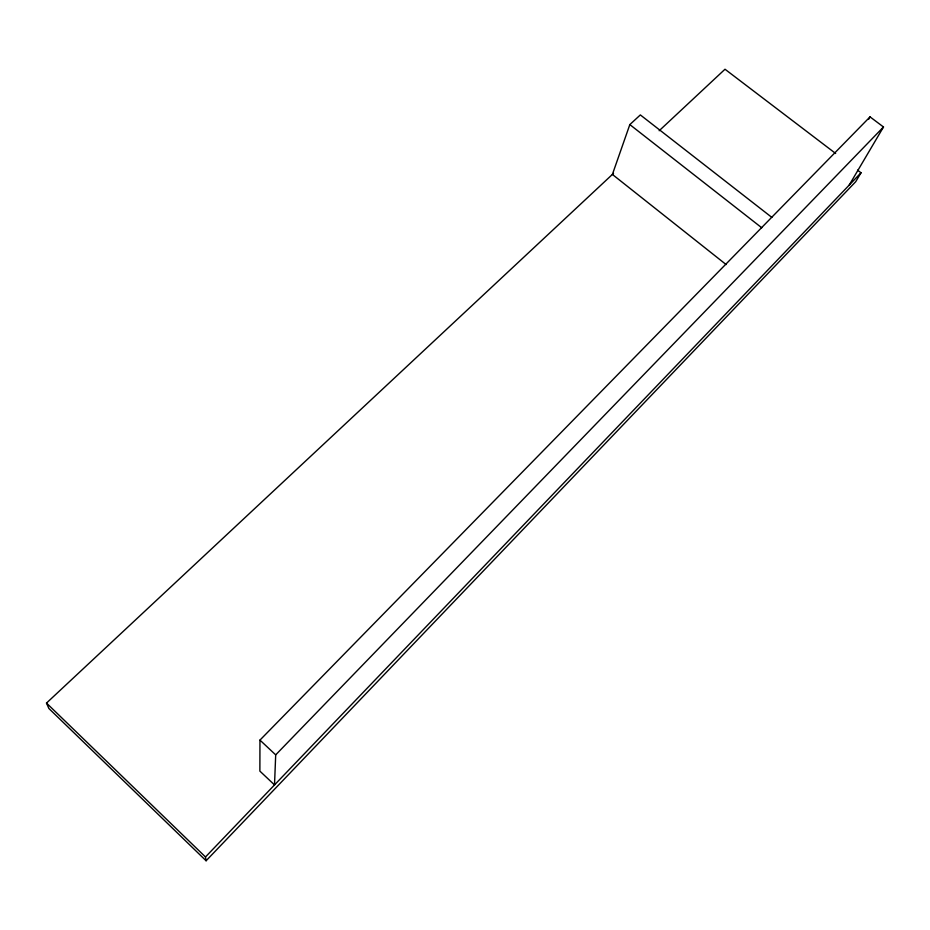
<?xml version="1.0" encoding="UTF-8"?>
<svg xmlns="http://www.w3.org/2000/svg" width="930" height="930" viewBox="0 0 930 930"><rect width="100%" height="100%" fill="white"/><g stroke="black" fill="none" stroke-linecap="round" stroke-linejoin="round"><path stroke-width="1.4" d="M259.958 740.106L259.877 771.11L274.513 784.92L275.699 754.869L883.5 126.992L870.038 116.878L259.958 740.106L275.699 754.869M771.854 217.399L640.34 114.925L629.831 124.597L612.393 174.433L726.132 264.562M868.608 119.377L870.038 116.878M849.183 185.117L883.5 126.992M857.553 170.144L861.017 172.771L855.693 181.71L206.1 860.762L48.883 708.486L46.5 703.068L613.509 173.387M206.1 860.762L205.483 856.972L861.017 172.771M659.172 130.735L725.005 69.239L835.652 153.473M629.831 124.597L761.74 227.769M46.5 703.068L205.483 856.972"/></g></svg>
